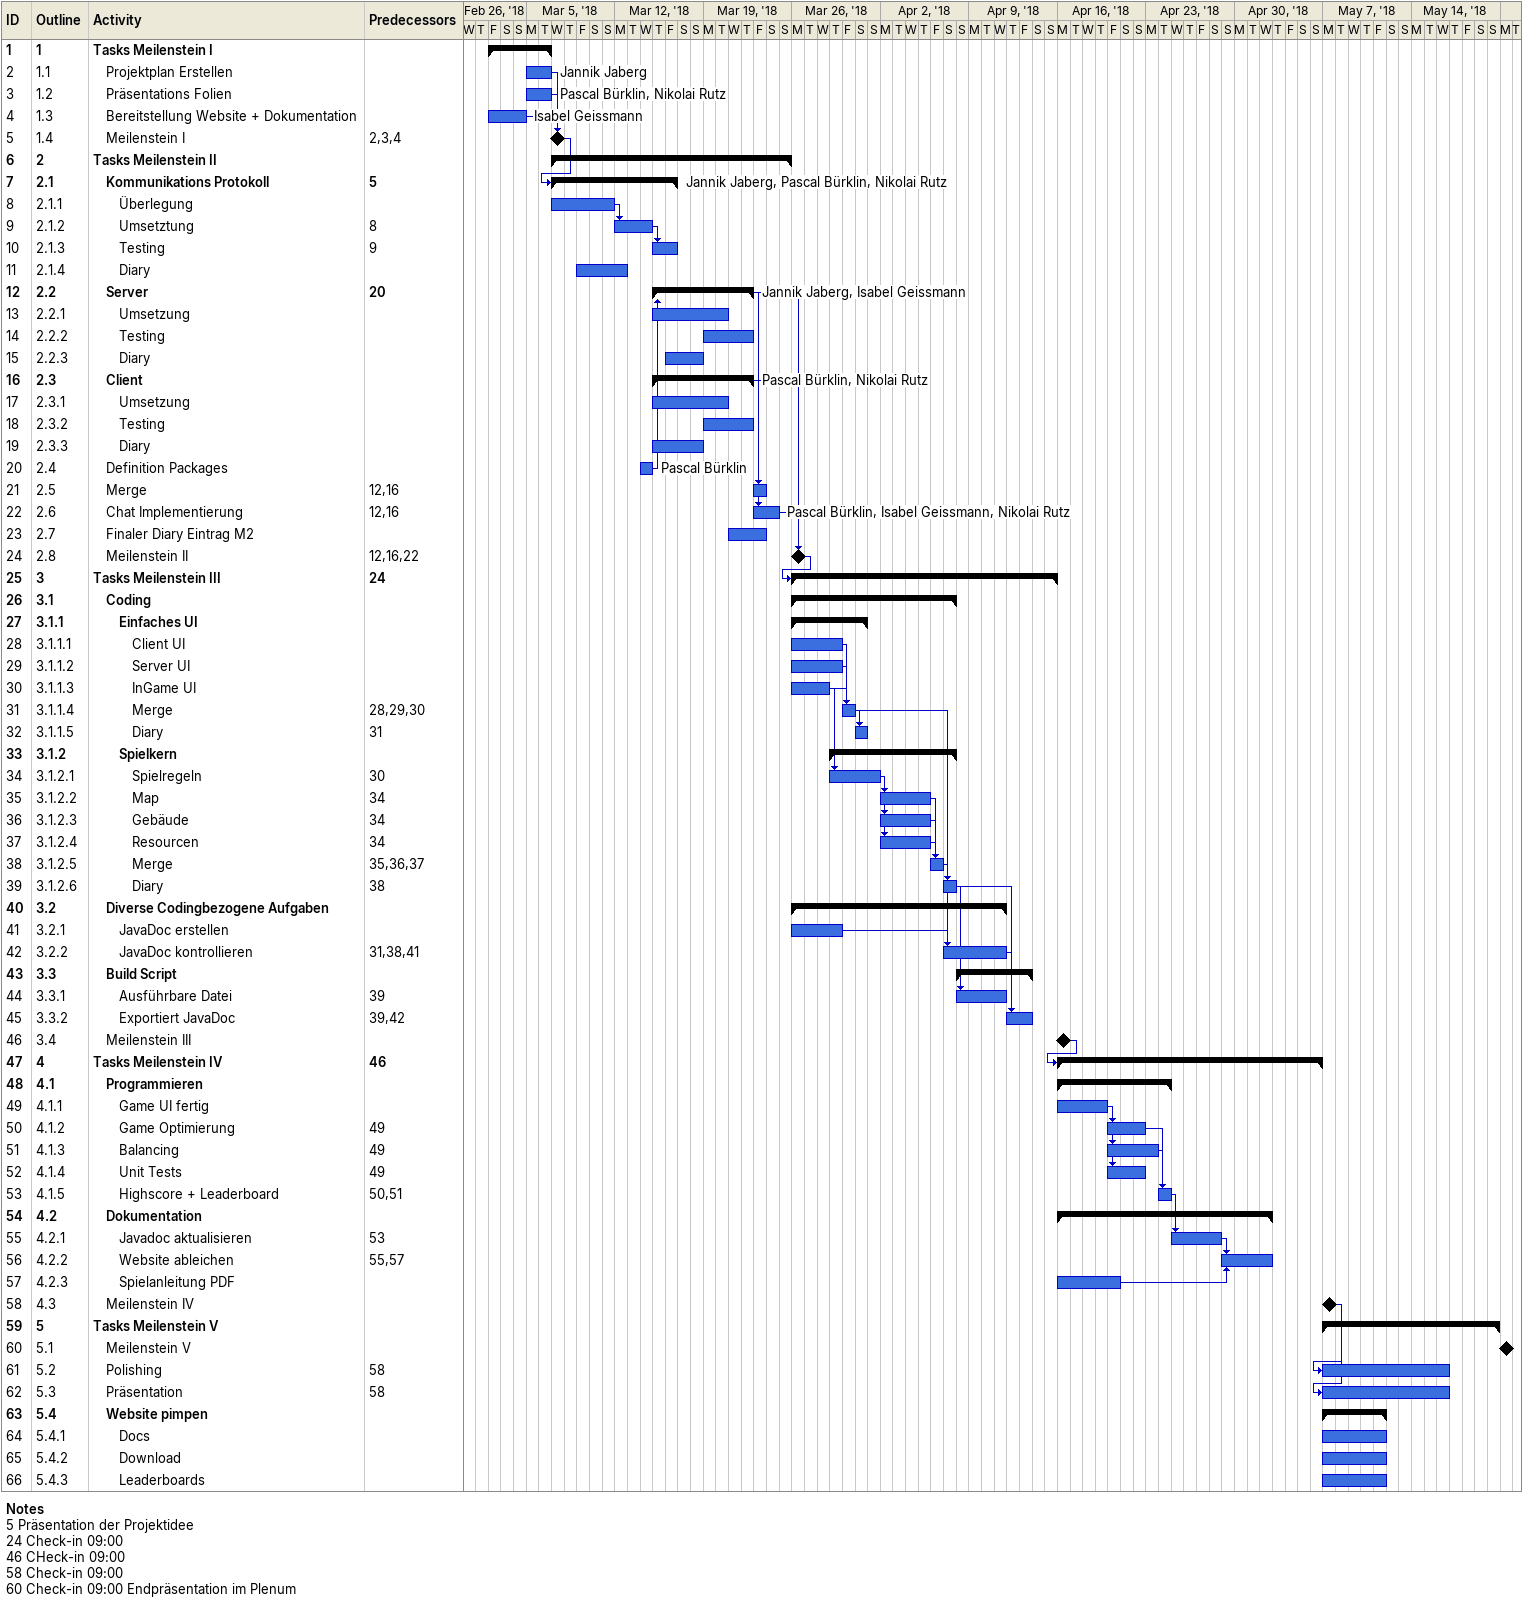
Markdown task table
| ID | WBS | Task | Start | Finish | Predecessors | Resources |
|---|---|---|---|---|---|---|
| 1 | 1 | **Tasks Meilenstein I** | 2018-03-02 | 2018-03-06 |  |  |
| 2 | 1.1 | Projektplan Erstellen | 2018-03-05 | 2018-03-06 |  | Jannik Jaberg |
| 3 | 1.2 | Präsentations Folien | 2018-03-05 | 2018-03-06 |  | Pascal Bürklin, Nikolai Rutz |
| 4 | 1.3 | Bereitstellung Website + Dokumentation | 2018-03-02 | 2018-03-04 |  | Isabel Geissmann |
| 5 | 1.4 | Meilenstein I (milestone) | 2018-03-07 | 2018-03-07 | 2, 3, 4 |  |
| 6 | 2 | **Tasks Meilenstein II** | 2018-03-07 | 2018-03-25 |  |  |
| 7 | 2.1 | **Kommunikations Protokoll** | 2018-03-07 | 2018-03-16 | 5 | Jannik Jaberg, Pascal Bürklin, Nikolai Rutz |
| 8 | 2.1.1 | Überlegung | 2018-03-07 | 2018-03-11 |  |  |
| 9 | 2.1.2 | Umsetztung | 2018-03-12 | 2018-03-14 | 8 |  |
| 10 | 2.1.3 | Testing | 2018-03-15 | 2018-03-16 | 9 |  |
| 11 | 2.1.4 | Diary | 2018-03-09 | 2018-03-12 |  |  |
| 12 | 2.2 | **Server** | 2018-03-15 | 2018-03-22 | 20 | Jannik Jaberg, Isabel Geissmann |
| 13 | 2.2.1 | Umsetzung | 2018-03-15 | 2018-03-20 |  |  |
| 14 | 2.2.2 | Testing | 2018-03-19 | 2018-03-22 |  |  |
| 15 | 2.2.3 | Diary | 2018-03-16 | 2018-03-18 |  |  |
| 16 | 2.3 | **Client** | 2018-03-15 | 2018-03-22 |  | Pascal Bürklin, Nikolai Rutz |
| 17 | 2.3.1 | Umsetzung | 2018-03-15 | 2018-03-20 |  |  |
| 18 | 2.3.2 | Testing | 2018-03-19 | 2018-03-22 |  |  |
| 19 | 2.3.3 | Diary | 2018-03-15 | 2018-03-18 |  |  |
| 20 | 2.4 | Definition Packages | 2018-03-14 | 2018-03-14 |  | Pascal Bürklin |
| 21 | 2.5 | Merge | 2018-03-23 | 2018-03-23 | 12, 16 |  |
| 22 | 2.6 | Chat Implementierung | 2018-03-23 | 2018-03-24 | 12, 16 | Pascal Bürklin, Isabel Geissmann, Nikolai Rutz |
| 23 | 2.7 | Finaler Diary Eintrag M2 | 2018-03-21 | 2018-03-23 |  |  |
| 24 | 2.8 | Meilenstein II (milestone) | 2018-03-26 | 2018-03-26 | 12, 16, 22 |  |
| 25 | 3 | **Tasks Meilenstein III** | 2018-03-26 | 2018-04-15 | 24 |  |
| 26 | 3.1 | **Coding** | 2018-03-26 | 2018-04-07 |  |  |
| 27 | 3.1.1 | **Einfaches UI** | 2018-03-26 | 2018-03-31 |  |  |
| 28 | 3.1.1.1 | Client UI | 2018-03-26 | 2018-03-29 |  |  |
| 29 | 3.1.1.2 | Server UI | 2018-03-26 | 2018-03-29 |  |  |
| 30 | 3.1.1.3 | InGame UI | 2018-03-26 | 2018-03-28 |  |  |
| 31 | 3.1.1.4 | Merge | 2018-03-30 | 2018-03-30 | 28, 29, 30 |  |
| 32 | 3.1.1.5 | Diary | 2018-03-31 | 2018-03-31 | 31 |  |
| 33 | 3.1.2 | **Spielkern** | 2018-03-29 | 2018-04-07 |  |  |
| 34 | 3.1.2.1 | Spielregeln | 2018-03-29 | 2018-04-01 | 30 |  |
| 35 | 3.1.2.2 | Map | 2018-04-02 | 2018-04-05 | 34 |  |
| 36 | 3.1.2.3 | Gebäude | 2018-04-02 | 2018-04-05 | 34 |  |
| 37 | 3.1.2.4 | Resourcen | 2018-04-02 | 2018-04-05 | 34 |  |
| 38 | 3.1.2.5 | Merge | 2018-04-06 | 2018-04-06 | 35, 36, 37 |  |
| 39 | 3.1.2.6 | Diary | 2018-04-07 | 2018-04-07 | 38 |  |
| 40 | 3.2 | **Diverse Codingbezogene Aufgaben** | 2018-03-26 | 2018-04-11 |  |  |
| 41 | 3.2.1 | JavaDoc erstellen | 2018-03-26 | 2018-03-29 |  |  |
| 42 | 3.2.2 | JavaDoc kontrollieren | 2018-04-07 | 2018-04-11 | 31, 38, 41 |  |
| 43 | 3.3 | **Build Script** | 2018-04-08 | 2018-04-13 |  |  |
| 44 | 3.3.1 | Ausführbare Datei | 2018-04-08 | 2018-04-11 | 39 |  |
| 45 | 3.3.2 | Exportiert JavaDoc | 2018-04-12 | 2018-04-13 | 39, 42 |  |
| 46 | 3.4 | Meilenstein III (milestone) | 2018-04-16 | 2018-04-16 |  |  |
| 47 | 4 | **Tasks Meilenstein IV** | 2018-04-16 | 2018-05-06 | 46 |  |
| 48 | 4.1 | **Programmieren** | 2018-04-16 | 2018-04-24 |  |  |
| 49 | 4.1.1 | Game UI fertig | 2018-04-16 | 2018-04-19 |  |  |
| 50 | 4.1.2 | Game Optimierung | 2018-04-20 | 2018-04-22 | 49 |  |
| 51 | 4.1.3 | Balancing | 2018-04-20 | 2018-04-23 | 49 |  |
| 52 | 4.1.4 | Unit Tests | 2018-04-20 | 2018-04-22 | 49 |  |
| 53 | 4.1.5 | Highscore + Leaderboard | 2018-04-24 | 2018-04-24 | 50, 51 |  |
| 54 | 4.2 | **Dokumentation** | 2018-04-16 | 2018-05-02 |  |  |
| 55 | 4.2.1 | Javadoc aktualisieren | 2018-04-25 | 2018-04-28 | 53 |  |
| 56 | 4.2.2 | Website ableichen | 2018-04-29 | 2018-05-02 | 55, 57 |  |
| 57 | 4.2.3 | Spielanleitung PDF | 2018-04-16 | 2018-04-20 |  |  |
| 58 | 4.3 | Meilenstein IV (milestone) | 2018-05-07 | 2018-05-07 |  |  |
| 59 | 5 | **Tasks Meilenstein V** | 2018-05-07 | 2018-05-20 |  |  |
| 60 | 5.1 | Meilenstein V (milestone) | 2018-05-21 | 2018-05-21 |  |  |
| 61 | 5.2 | Polishing | 2018-05-07 | 2018-05-16 | 58 |  |
| 62 | 5.3 | Präsentation | 2018-05-07 | 2018-05-16 | 58 |  |
| 63 | 5.4 | **Website pimpen** | 2018-05-07 | 2018-05-11 |  |  |
| 64 | 5.4.1 | Docs | 2018-05-07 | 2018-05-11 |  |  |
| 65 | 5.4.2 | Download | 2018-05-07 | 2018-05-11 |  |  |
| 66 | 5.4.3 | Leaderboards | 2018-05-07 | 2018-05-11 |  |  |

Notes
- 5: Präsentation der Projektidee
- 24: Check-in 09:00
- 46: CHeck-in 09:00
- 58: Check-in 09:00
- 60: Check-in 09:00 Endpräsentation im Plenum
